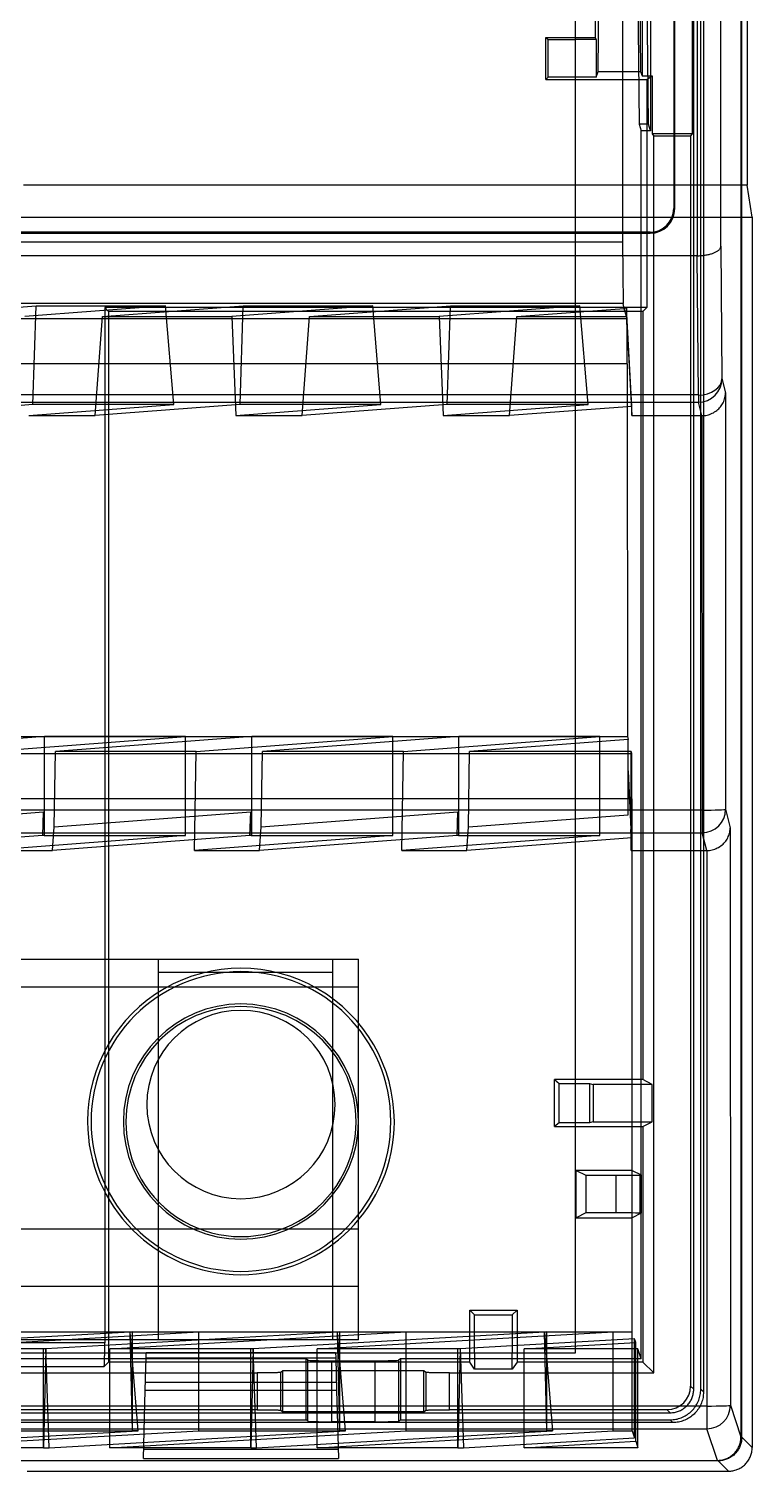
# Model space of a CAD drawing. Header units: millimetres. Extents: x -222.2 to -169.7, y -144 to -51.8.
# Drawn here: x -185.01 to -169.65, y -141.84 to -111.2 of the extents above; entities that cross this region are included whole.
import ezdxf

# ---------------------------------------------------------------- set-up
doc = ezdxf.new("R2010")
doc.units = ezdxf.units.MM
doc.layers.add('MAIN-1', color=7, linetype='Continuous')
doc.layers.add('MAIN-2', color=7, linetype='Continuous')

msp = doc.modelspace()

# ---------------------------------------------------------------- linework, layer by layer
at = {"layer": 'MAIN-1'}
for p, q in [((-169.754, -85.489), (-169.754, -114.516)), ((-169.754, -114.516), (-185.128, -114.516)), ((-169.652, -115.198), (-169.754, -114.516)), ((-186.988, -115.198), (-169.652, -115.198)), ((-169.651, -115.198), (-169.651, -141.336)), ((-169.716, -141.584), (-169.705, -141.564)), ((-169.705, -141.564), (-169.695, -141.543)), ((-169.695, -141.543), (-169.686, -141.522)), ((-169.686, -141.522), (-169.678, -141.5)), ((-169.678, -141.5), (-169.671, -141.478)), ((-169.671, -141.478), (-169.665, -141.456)), ((-169.665, -141.456), (-169.66, -141.433)), ((-169.66, -141.433), (-169.656, -141.41)), ((-169.656, -141.41), (-169.654, -141.387)), ((-169.654, -141.387), (-169.652, -141.363)), ((-169.651, -141.336), (-169.652, -141.336)), ((-169.651, -141.337), (-169.652, -141.337)), ((-169.652, -141.337), (-169.651, -141.337)), ((-169.652, -141.338), (-169.651, -141.338)), ((-169.652, -141.363), (-169.652, -141.338)), ((-169.651, -141.337), (-169.651, -141.336)), ((-169.651, -141.336), (-169.651, -141.336)), ((-169.651, -141.338), (-169.651, -141.337)), ((-169.651, -141.337), (-169.651, -141.337)), ((-169.651, -141.337), (-169.651, -141.337)), ((-169.651, -141.337), (-169.651, -141.337)), ((-169.651, -141.337), (-169.651, -141.337)), ((-169.651, -141.337), (-169.651, -141.337)), ((-169.651, -141.337), (-169.651, -141.337)), ((-169.651, -141.337), (-169.651, -141.337)), ((-169.651, -141.337), (-169.651, -141.337)), ((-169.651, -141.337), (-169.651, -141.337)), ((-169.651, -141.337), (-169.651, -141.337)), ((-169.651, -141.337), (-169.651, -141.337)), ((-169.651, -141.337), (-169.651, -141.337)), ((-169.651, -141.337), (-169.651, -141.337)), ((-169.651, -141.337), (-169.651, -141.337)), ((-169.651, -141.337), (-169.651, -141.337)), ((-169.651, -141.337), (-169.651, -141.337)), ((-169.651, -141.337), (-169.651, -141.337)), ((-169.651, -141.337), (-169.651, -141.337)), ((-169.651, -141.337), (-169.651, -141.337)), ((-169.651, -141.337), (-169.651, -141.337)), ((-169.651, -141.337), (-169.651, -141.337)), ((-169.651, -141.337), (-169.651, -141.337)), ((-169.651, -141.337), (-169.651, -141.337)), ((-169.651, -141.337), (-169.651, -141.337)), ((-169.651, -141.337), (-169.651, -141.337)), ((-169.651, -141.337), (-169.651, -141.337)), ((-169.651, -141.337), (-169.651, -141.337)), ((-169.651, -141.337), (-169.651, -141.337)), ((-169.651, -141.337), (-169.651, -141.337)), ((-169.651, -141.337), (-169.651, -141.337)), ((-169.651, -141.337), (-169.651, -141.337)), ((-169.651, -141.337), (-169.651, -141.337)), ((-169.651, -141.337), (-169.651, -141.337)), ((-169.651, -141.337), (-169.651, -141.337)), ((-169.651, -141.337), (-169.651, -141.337)), ((-169.651, -141.337), (-169.651, -141.337)), ((-169.651, -141.337), (-169.651, -141.337)), ((-169.651, -141.337), (-169.651, -141.337)), ((-169.651, -141.337), (-169.651, -141.337)), ((-169.651, -141.337), (-169.651, -141.337)), ((-169.651, -141.337), (-169.651, -141.337)), ((-169.651, -141.337), (-169.651, -141.337)), ((-169.651, -141.337), (-169.651, -141.337)), ((-169.651, -141.337), (-169.651, -141.337)), ((-169.651, -141.337), (-169.651, -141.337)), ((-169.651, -141.337), (-169.651, -141.337)), ((-169.651, -141.337), (-169.651, -141.337)), ((-169.651, -141.338), (-169.651, -141.338)), ((-169.651, -141.338), (-169.651, -141.338)), ((-169.651, -141.338), (-169.651, -141.338)), ((-169.651, -141.338), (-169.651, -141.338)), ((-169.651, -141.338), (-169.651, -141.338)), ((-169.651, -141.338), (-169.651, -141.338)), ((-169.651, -141.338), (-169.651, -141.338)), ((-169.651, -141.338), (-169.651, -141.338)), ((-169.651, -141.338), (-169.651, -141.338)), ((-169.651, -141.338), (-169.651, -141.338)), ((-169.651, -141.338), (-169.651, -141.338)), ((-169.651, -141.338), (-169.651, -141.338)), ((-169.651, -141.338), (-169.651, -141.338)), ((-169.651, -141.338), (-169.651, -141.338)), ((-169.651, -141.338), (-169.651, -141.338)), ((-169.651, -141.338), (-169.651, -141.338)), ((-169.651, -141.338), (-169.651, -141.338)), ((-169.651, -141.338), (-169.651, -141.338)), ((-169.651, -141.338), (-169.651, -141.338)), ((-169.651, -141.338), (-169.651, -141.338)), ((-169.651, -141.338), (-169.651, -141.338)), ((-169.651, -141.338), (-169.651, -141.338)), ((-169.651, -141.338), (-169.651, -141.338)), ((-169.651, -141.338), (-169.651, -141.338)), ((-169.651, -141.338), (-169.651, -141.338)), ((-169.651, -141.338), (-169.651, -141.338)), ((-169.651, -141.338), (-169.651, -141.338)), ((-169.651, -141.338), (-169.651, -141.338)), ((-185.052, -141.838), (-170.153, -141.838)), ((-170.153, -141.838), (-170.129, -141.838)), ((-170.129, -141.838), (-170.106, -141.836)), ((-170.106, -141.836), (-170.083, -141.834)), ((-170.083, -141.834), (-170.06, -141.83)), ((-170.06, -141.83), (-170.038, -141.825)), ((-170.038, -141.825), (-170.016, -141.819)), ((-170.016, -141.819), (-169.994, -141.813)), ((-169.994, -141.813), (-169.973, -141.805)), ((-169.973, -141.805), (-169.952, -141.796)), ((-169.952, -141.796), (-169.931, -141.787)), ((-169.931, -141.787), (-169.911, -141.776)), ((-169.911, -141.776), (-169.891, -141.764)), ((-169.891, -141.764), (-169.872, -141.752)), ((-169.872, -141.752), (-169.853, -141.739)), ((-169.853, -141.739), (-169.835, -141.725)), ((-169.835, -141.725), (-169.817, -141.71)), ((-169.817, -141.71), (-169.8, -141.694)), ((-169.8, -141.694), (-169.784, -141.677)), ((-169.784, -141.677), (-169.769, -141.66)), ((-169.769, -141.66), (-169.755, -141.642)), ((-169.755, -141.642), (-169.741, -141.623)), ((-169.741, -141.623), (-169.728, -141.604)), ((-169.728, -141.604), (-169.716, -141.584))]:
    msp.add_line(p, q, dxfattribs=at)
at = {"layer": 'MAIN-2'}
for p, q in [((-169.888, -52.551), (-169.888, -141.11)), ((-169.872, -141.118), (-169.872, -52.542)), ((-170.893, -140.097), (-170.893, -53.563)), ((-170.743, -140.097), (-170.743, -53.563)), ((-170.685, -53.505), (-170.685, -140.155)), ((-170.817, -77.644), (-170.817, -116.016)), ((-172.403, -77.932), (-172.403, -115.728)), ((-170.317, -115.814), (-170.317, -77.846)), ((-171.318, -78.644), (-171.318, -115.016)), ((-171.296, -115.016), (-171.296, -78.644)), ((-171.808, -80.356), (-171.808, -113.362)), ((-170.921, -113.424), (-170.921, -80.295)), ((-171.985, -81.525), (-171.985, -112.194)), ((-173.409, -82.295), (-173.409, -111.424)), ((-172.985, -82.342), (-172.985, -111.377)), ((-172.098, -108.224), (-172.054, -113.224)), ((-171.854, -113.224), (-171.898, -108.224)), ((-172.919, -112.104), (-172.889, -108.488)), ((-172.052, -108.487), (-172.021, -112.104)), ((-174.033, -111.377), (-172.985, -111.377)), ((-174.033, -112.271), (-174.033, -111.377)), ((-174.033, -111.377), (-173.985, -111.424)), ((-173.985, -111.424), (-173.409, -111.424)), ((-173.985, -112.224), (-173.985, -111.424)), ((-173.409, -111.424), (-173.409, -112.224)), ((-172.967, -111.424), (-173.409, -111.424)), ((-172.985, -111.377), (-172.967, -111.424)), ((-172.967, -111.424), (-172.967, -112.224)), ((-172.967, -112.224), (-172.919, -112.104)), ((-172.919, -112.104), (-172.021, -112.104)), ((-172.021, -112.104), (-171.985, -112.194)), ((-173.985, -112.224), (-174.033, -112.271)), ((-174.033, -112.271), (-171.889, -112.271)), ((-173.409, -112.224), (-173.985, -112.224)), ((-172.967, -112.224), (-173.409, -112.224)), ((-173.409, -112.224), (-173.409, -133.601)), ((-171.985, -112.194), (-171.774, -112.194)), ((-171.889, -112.271), (-171.774, -112.194)), ((-171.889, -112.271), (-171.889, -117.117)), ((-171.774, -112.194), (-171.774, -113.424)), ((-172.054, -113.224), (-172.008, -113.362)), ((-171.854, -113.224), (-172.054, -113.224)), ((-171.808, -113.362), (-172.008, -113.362)), ((-172.008, -135.545), (-172.008, -113.362)), ((-171.808, -113.362), (-171.854, -113.224)), ((-171.774, -113.424), (-171.739, -113.473)), ((-170.921, -113.424), (-171.774, -113.424)), ((-171.737, -139.752), (-171.737, -113.473)), ((-170.958, -113.473), (-171.737, -113.473)), ((-170.958, -113.473), (-170.921, -113.424)), ((-170.958, -113.473), (-170.958, -140.032)), ((-171.296, -115.016), (-171.318, -115.016)), ((-171.818, -115.516), (-220.002, -115.516)), ((-171.818, -115.516), (-171.818, -115.538)), ((-220.002, -115.538), (-171.818, -115.538)), ((-172.403, -115.728), (-219.416, -115.728)), ((-172.403, -115.728), (-172.392, -117.032)), ((-170.319, -115.833), (-170.317, -115.823)), ((-170.317, -115.814), (-170.293, -118.628)), ((-170.317, -115.823), (-170.317, -115.814)), ((-170.817, -116.016), (-221.001, -116.016)), ((-170.793, -118.975), (-170.818, -116.016)), ((-170.817, -116.016), (-170.796, -116.016)), ((-170.796, -116.016), (-170.774, -116.015)), ((-170.774, -116.015), (-170.752, -116.014)), ((-170.752, -116.014), (-170.731, -116.012)), ((-170.731, -116.012), (-170.709, -116.011)), ((-170.709, -116.011), (-170.688, -116.008)), ((-170.688, -116.008), (-170.667, -116.006)), ((-170.667, -116.006), (-170.646, -116.003)), ((-170.646, -116.003), (-170.626, -116)), ((-170.626, -116), (-170.606, -115.996)), ((-170.606, -115.996), (-170.587, -115.992)), ((-170.587, -115.992), (-170.567, -115.988)), ((-170.567, -115.988), (-170.549, -115.983)), ((-170.549, -115.983), (-170.531, -115.978)), ((-170.531, -115.978), (-170.513, -115.973)), ((-170.513, -115.973), (-170.496, -115.968)), ((-170.496, -115.968), (-170.479, -115.962)), ((-170.479, -115.962), (-170.464, -115.956)), ((-170.464, -115.956), (-170.448, -115.949)), ((-170.448, -115.949), (-170.434, -115.942)), ((-170.434, -115.942), (-170.42, -115.935)), ((-170.42, -115.935), (-170.407, -115.928)), ((-170.407, -115.928), (-170.394, -115.92)), ((-170.394, -115.92), (-170.383, -115.912)), ((-170.383, -115.912), (-170.372, -115.904)), ((-170.372, -115.904), (-170.362, -115.896)), ((-170.362, -115.896), (-170.353, -115.888)), ((-170.353, -115.888), (-170.345, -115.879)), ((-170.345, -115.879), (-170.338, -115.87)), ((-170.338, -115.87), (-170.332, -115.861)), ((-170.332, -115.861), (-170.326, -115.852)), ((-170.326, -115.852), (-170.322, -115.842)), ((-170.322, -115.842), (-170.319, -115.833)), ((-172.392, -117.032), (-219.427, -117.032)), ((-172.366, -117.136), (-172.392, -117.032)), ((-219.506, -117.351), (-172.313, -117.351)), ((-187.851, -117.31), (-184.859, -117.082)), ((-182.109, -117.082), (-185.101, -117.31)), ((-184.929, -119.18), (-184.859, -117.082)), ((-184.859, -117.082), (-182.109, -117.082)), ((-183.606, -119.414), (-183.451, -117.31)), ((-183.451, -117.31), (-180.459, -117.082)), ((-183.451, -117.31), (-180.701, -117.31)), ((-171.889, -117.117), (-183.401, -117.117)), ((-183.401, -117.117), (-183.401, -139.113)), ((-183.32, -117.198), (-183.401, -117.117)), ((-183.32, -117.198), (-183.32, -139.519)), ((-171.97, -117.198), (-183.32, -117.198)), ((-181.937, -119.18), (-182.109, -117.082)), ((-177.709, -117.082), (-180.701, -117.31)), ((-180.701, -117.31), (-180.614, -119.414)), ((-180.529, -119.18), (-180.459, -117.082)), ((-180.459, -117.082), (-177.709, -117.082)), ((-179.206, -119.414), (-179.051, -117.31)), ((-179.051, -117.31), (-176.059, -117.082)), ((-179.051, -117.31), (-176.301, -117.31)), ((-177.537, -119.18), (-177.709, -117.082)), ((-173.309, -117.082), (-176.301, -117.31)), ((-176.301, -117.31), (-176.214, -119.414)), ((-176.129, -119.18), (-176.059, -117.082)), ((-176.059, -117.082), (-173.309, -117.082)), ((-174.806, -119.414), (-174.651, -117.31)), ((-174.652, -117.31), (-172.323, -117.31)), ((-174.651, -117.31), (-172.366, -117.136)), ((-173.137, -119.18), (-173.309, -117.082)), ((-172.32, -117.132), (-172.366, -117.136)), ((-172.323, -117.31), (-172.366, -117.136)), ((-172.313, -117.351), (-172.323, -117.31)), ((-172.32, -117.132), (-172.32, -117.31)), ((-172.21, -119.216), (-172.32, -117.132)), ((-172.32, -117.31), (-172.21, -119.414)), ((-171.889, -117.117), (-171.97, -117.198)), ((-171.97, -117.198), (-171.97, -133.52)), ((-172.304, -118.316), (-219.515, -118.316)), ((-172.304, -118.316), (-172.302, -126.229)), ((-170.293, -118.628), (-170.217, -118.931)), ((-170.793, -118.975), (-221.026, -118.975)), ((-221.026, -119.128), (-170.793, -119.128)), ((-184.929, -119.18), (-188.006, -119.414)), ((-185.014, -119.414), (-181.937, -119.18)), ((-181.937, -119.18), (-184.929, -119.18)), ((-180.529, -119.18), (-183.606, -119.414)), ((-180.614, -119.414), (-177.537, -119.18)), ((-177.537, -119.18), (-180.529, -119.18)), ((-176.129, -119.18), (-179.206, -119.414)), ((-176.214, -119.414), (-173.137, -119.18)), ((-173.137, -119.18), (-176.129, -119.18)), ((-170.793, -118.975), (-170.793, -119.128)), ((-170.718, -119.414), (-170.793, -119.128)), ((-170.308, -119.206), (-170.294, -119.184)), ((-170.294, -119.184), (-170.28, -119.162)), ((-170.28, -119.162), (-170.267, -119.138)), ((-170.267, -119.138), (-170.256, -119.113)), ((-170.256, -119.113), (-170.246, -119.087)), ((-170.246, -119.087), (-170.236, -119.058)), ((-170.236, -119.058), (-170.229, -119.028)), ((-170.229, -119.028), (-170.223, -118.997)), ((-170.223, -118.997), (-170.219, -118.964)), ((-170.219, -118.964), (-170.217, -118.931)), ((-170.217, -118.931), (-170.215, -127.776)), ((-185.014, -119.414), (-183.606, -119.414)), ((-180.614, -119.414), (-179.206, -119.414)), ((-176.214, -119.414), (-174.806, -119.414)), ((-172.21, -119.216), (-174.806, -119.414)), ((-172.21, -119.414), (-172.21, -119.216)), ((-172.21, -119.414), (-170.717, -119.414)), ((-170.718, -119.414), (-170.715, -127.793)), ((-170.717, -119.414), (-170.69, -119.413)), ((-170.69, -119.413), (-170.663, -119.411)), ((-170.663, -119.411), (-170.636, -119.407)), ((-170.636, -119.407), (-170.608, -119.402)), ((-170.608, -119.402), (-170.581, -119.395)), ((-170.581, -119.395), (-170.554, -119.386)), ((-170.554, -119.386), (-170.527, -119.376)), ((-170.527, -119.376), (-170.5, -119.364)), ((-170.5, -119.364), (-170.474, -119.351)), ((-170.474, -119.351), (-170.449, -119.336)), ((-170.449, -119.336), (-170.425, -119.32)), ((-170.425, -119.32), (-170.402, -119.303)), ((-170.402, -119.303), (-170.381, -119.285)), ((-170.381, -119.285), (-170.361, -119.266)), ((-170.361, -119.266), (-170.342, -119.247)), ((-170.342, -119.247), (-170.325, -119.227)), ((-170.325, -119.227), (-170.308, -119.206)), ((-219.517, -126.229), (-172.302, -126.229)), ((-184.678, -126.231), (-188.851, -126.549)), ((-185.859, -126.549), (-181.686, -126.231)), ((-184.678, -128.333), (-184.678, -126.231)), ((-181.686, -126.231), (-184.678, -126.231)), ((-180.278, -126.231), (-184.451, -126.549)), ((-181.686, -128.333), (-181.686, -126.231)), ((-181.459, -126.549), (-177.286, -126.231)), ((-180.278, -128.333), (-180.278, -126.231)), ((-177.286, -126.231), (-180.278, -126.231)), ((-175.878, -126.231), (-180.051, -126.549)), ((-177.286, -128.333), (-177.286, -126.231)), ((-177.059, -126.549), (-172.886, -126.231)), ((-175.878, -128.333), (-175.878, -126.231)), ((-172.886, -126.231), (-175.878, -126.231)), ((-172.886, -128.333), (-172.886, -126.231)), ((-172.302, -126.229), (-172.286, -126.293)), ((-184.477, -128.151), (-184.451, -126.549)), ((-181.459, -126.549), (-184.451, -126.549)), ((-181.493, -128.653), (-181.459, -126.549)), ((-180.077, -128.151), (-180.051, -126.549)), ((-177.059, -126.549), (-180.051, -126.549)), ((-177.093, -128.653), (-177.059, -126.549)), ((-175.677, -128.151), (-175.651, -126.549)), ((-172.286, -126.293), (-175.651, -126.549)), ((-172.222, -126.549), (-175.651, -126.549)), ((-172.286, -127.893), (-172.286, -126.293)), ((-172.221, -128.653), (-172.222, -126.549)), ((-172.222, -126.549), (-172.212, -126.59)), ((-219.607, -126.59), (-172.212, -126.59)), ((-172.286, -127.893), (-172.285, -126.962)), ((-172.285, -126.962), (-172.231, -128.206)), ((-172.21, -128.386), (-172.285, -126.962)), ((-172.203, -127.555), (-219.616, -127.555)), ((-172.2, -138.877), (-172.203, -127.555)), ((-170.215, -127.776), (-170.116, -128.17)), ((-170.716, -127.793), (-221.104, -127.793)), ((-188.877, -128.151), (-184.702, -127.833)), ((-184.719, -128.333), (-184.702, -127.833)), ((-184.702, -127.833), (-184.69, -128.333)), ((-184.477, -128.151), (-180.302, -127.833)), ((-180.319, -128.333), (-180.302, -127.833)), ((-180.302, -127.833), (-180.29, -128.333)), ((-180.077, -128.151), (-175.902, -127.833)), ((-175.919, -128.333), (-175.902, -127.833)), ((-175.902, -127.833), (-175.89, -128.333)), ((-175.677, -128.151), (-172.286, -127.893)), ((-221.104, -128.276), (-170.715, -128.276)), ((-184.719, -128.333), (-188.914, -128.653)), ((-181.686, -128.333), (-185.893, -128.653)), ((-184.69, -128.333), (-184.719, -128.333)), ((-184.69, -128.333), (-184.678, -128.333)), ((-184.678, -128.333), (-181.686, -128.333)), ((-184.514, -128.653), (-184.477, -128.151)), ((-180.319, -128.333), (-184.514, -128.653)), ((-177.286, -128.333), (-181.493, -128.653)), ((-180.29, -128.333), (-180.319, -128.333)), ((-180.29, -128.333), (-180.278, -128.333)), ((-180.278, -128.333), (-177.286, -128.333)), ((-180.114, -128.653), (-180.077, -128.151)), ((-175.919, -128.333), (-180.114, -128.653)), ((-172.886, -128.333), (-177.093, -128.653)), ((-175.89, -128.333), (-175.919, -128.333)), ((-175.89, -128.333), (-175.878, -128.333)), ((-175.878, -128.333), (-172.886, -128.333)), ((-175.714, -128.653), (-175.677, -128.151)), ((-172.21, -128.386), (-175.714, -128.653)), ((-172.231, -128.206), (-172.23, -128.616)), ((-172.21, -128.614), (-172.231, -128.206)), ((-172.21, -128.614), (-172.21, -128.386)), ((-170.714, -128.277), (-170.715, -128.276)), ((-170.617, -128.653), (-170.714, -128.277)), ((-170.183, -128.408), (-170.169, -128.384)), ((-170.169, -128.384), (-170.157, -128.358)), ((-170.157, -128.358), (-170.146, -128.331)), ((-170.146, -128.331), (-170.137, -128.302)), ((-170.137, -128.302), (-170.128, -128.271)), ((-170.128, -128.271), (-170.122, -128.239)), ((-170.122, -128.239), (-170.118, -128.205)), ((-170.118, -128.205), (-170.116, -128.17)), ((-170.116, -128.17), (-170.113, -140.437)), ((-185.893, -128.653), (-184.514, -128.653)), ((-181.493, -128.653), (-180.114, -128.653)), ((-177.093, -128.653), (-175.714, -128.653)), ((-172.23, -128.616), (-172.21, -128.614)), ((-172.23, -128.616), (-172.221, -128.653)), ((-172.221, -128.653), (-170.617, -128.653)), ((-170.617, -128.653), (-170.616, -128.653)), ((-170.617, -128.653), (-170.613, -140.454)), ((-170.616, -128.653), (-170.588, -128.652)), ((-170.616, -128.653), (-170.616, -128.653)), ((-170.616, -128.653), (-170.616, -128.653)), ((-170.616, -128.653), (-170.616, -128.653)), ((-170.616, -128.653), (-170.616, -128.653)), ((-170.616, -128.653), (-170.616, -128.653)), ((-170.588, -128.652), (-170.56, -128.65)), ((-170.56, -128.65), (-170.531, -128.645)), ((-170.531, -128.645), (-170.503, -128.64)), ((-170.503, -128.64), (-170.475, -128.632)), ((-170.475, -128.632), (-170.446, -128.623)), ((-170.446, -128.623), (-170.418, -128.612)), ((-170.418, -128.612), (-170.391, -128.599)), ((-170.391, -128.599), (-170.364, -128.585)), ((-170.364, -128.585), (-170.338, -128.569)), ((-170.338, -128.569), (-170.314, -128.552)), ((-170.314, -128.552), (-170.291, -128.534)), ((-170.291, -128.534), (-170.269, -128.515)), ((-170.269, -128.515), (-170.249, -128.495)), ((-170.249, -128.495), (-170.231, -128.474)), ((-170.231, -128.474), (-170.213, -128.453)), ((-170.213, -128.453), (-170.197, -128.431)), ((-170.197, -128.431), (-170.183, -128.408)), ((-193.009, -130.959), (-178.009, -130.959)), ((-182.26, -130.959), (-182.26, -130.959)), ((-182.26, -139.049), (-182.26, -130.959)), ((-178.559, -130.959), (-178.559, -130.959)), ((-178.559, -139.049), (-178.559, -130.959)), ((-178.009, -139.049), (-178.009, -130.959)), ((-178.009, -130.959), (-178.009, -130.959)), ((-178.559, -131.243), (-182.26, -131.243)), ((-193.009, -131.549), (-178.009, -131.549)), ((-178.009, -131.549), (-178.009, -131.549)), ((-171.97, -133.52), (-173.85, -133.52)), ((-173.85, -134.518), (-173.85, -133.52)), ((-173.85, -133.52), (-173.748, -133.601)), ((-171.777, -133.623), (-171.97, -133.52)), ((-173.748, -133.601), (-173.409, -133.601)), ((-173.748, -134.437), (-173.748, -133.601)), ((-173.409, -133.601), (-173.409, -134.437)), ((-173.409, -133.601), (-173.109, -133.601)), ((-173.109, -133.601), (-173.109, -134.437)), ((-173.109, -133.601), (-173.026, -133.623)), ((-173.026, -133.623), (-173.026, -134.415)), ((-171.777, -133.623), (-173.026, -133.623)), ((-171.777, -134.415), (-171.777, -133.623)), ((-173.748, -134.437), (-173.85, -134.518)), ((-173.409, -134.437), (-173.748, -134.437)), ((-173.109, -134.437), (-173.409, -134.437)), ((-173.409, -134.437), (-173.409, -139.33)), ((-173.026, -134.415), (-173.109, -134.437)), ((-173.026, -134.415), (-171.777, -134.415)), ((-171.97, -134.518), (-171.777, -134.415)), ((-173.85, -134.518), (-171.97, -134.518)), ((-171.97, -134.518), (-171.97, -139.519)), ((-172.2, -135.449), (-173.386, -135.449)), ((-173.386, -136.455), (-173.386, -135.449)), ((-173.386, -135.449), (-173.182, -135.551)), ((-173.182, -135.551), (-172.54, -135.551)), ((-173.182, -135.551), (-173.182, -136.353)), ((-172.54, -136.353), (-172.54, -135.551)), ((-172.2, -136.455), (-172.2, -135.449)), ((-172.2, -135.449), (-172.008, -135.545)), ((-172.04, -135.549), (-172.008, -135.545)), ((-172.04, -135.549), (-172.04, -136.355)), ((-172.008, -135.545), (-172.008, -136.359)), ((-173.182, -136.353), (-173.386, -136.455)), ((-172.54, -136.353), (-173.182, -136.353)), ((-172.008, -136.359), (-172.04, -136.355)), ((-173.386, -136.455), (-172.2, -136.455)), ((-172.008, -136.359), (-172.2, -136.455)), ((-172.008, -139.452), (-172.008, -136.359)), ((-178.009, -136.699), (-193.009, -136.699)), ((-178.009, -137.915), (-193.009, -137.915)), ((-175.647, -138.418), (-174.644, -138.418)), ((-175.647, -139.519), (-175.647, -138.418)), ((-175.545, -138.519), (-175.647, -138.418)), ((-174.644, -138.418), (-174.745, -138.519)), ((-174.644, -138.418), (-174.644, -139.519)), ((-175.545, -139.33), (-175.545, -138.519)), ((-175.545, -138.519), (-174.745, -138.519)), ((-174.745, -138.519), (-174.745, -139.33)), ((-216.116, -138.877), (-172.2, -138.877)), ((-183.401, -139.113), (-208.418, -139.113)), ((-178.009, -139.049), (-193.009, -139.049)), ((-182.861, -138.882), (-189.05, -139.236)), ((-187.693, -139.239), (-181.403, -138.879)), ((-185.803, -138.879), (-182.811, -138.879)), ((-178.461, -138.882), (-184.65, -139.236)), ((-183.401, -139.139), (-183.401, -139.113)), ((-183.293, -139.239), (-177.003, -138.879)), ((-182.811, -138.879), (-182.861, -138.882)), ((-182.689, -140.98), (-182.861, -138.882)), ((-182.811, -140.98), (-182.861, -138.882)), ((-182.811, -140.98), (-182.811, -138.879)), ((-182.26, -139.049), (-182.26, -139.049)), ((-181.403, -138.879), (-178.411, -138.879)), ((-181.403, -140.98), (-181.403, -138.879)), ((-174.061, -138.882), (-180.25, -139.236)), ((-178.893, -139.239), (-172.603, -138.879)), ((-178.559, -139.049), (-178.559, -139.049)), ((-178.411, -138.879), (-178.461, -138.882)), ((-178.411, -140.98), (-178.461, -138.882)), ((-178.289, -140.98), (-178.461, -138.882)), ((-178.411, -140.98), (-178.411, -138.879)), ((-178.009, -139.049), (-178.009, -139.049)), ((-177.003, -138.879), (-174.011, -138.879)), ((-177.003, -140.98), (-177.003, -138.879)), ((-172.151, -139.024), (-175.85, -139.236)), ((-174.493, -139.239), (-172.124, -139.103)), ((-174.011, -138.879), (-174.061, -138.882)), ((-174.011, -140.98), (-174.061, -138.882)), ((-174.061, -138.882), (-173.889, -140.98)), ((-174.011, -140.98), (-174.011, -138.879)), ((-172.603, -140.98), (-172.603, -138.879)), ((-172.603, -138.879), (-172.199, -138.879)), ((-172.199, -138.879), (-172.2, -138.877)), ((-172.199, -140.98), (-172.199, -138.879)), ((-172.148, -141.132), (-172.151, -139.024)), ((-172.124, -139.103), (-172.151, -139.024)), ((-172.124, -141.204), (-172.124, -139.103)), ((-175.545, -139.33), (-216.274, -139.33)), ((-184.701, -139.239), (-187.693, -139.239)), ((-184.65, -139.236), (-184.701, -139.239)), ((-184.65, -139.236), (-184.701, -141.339)), ((-184.701, -141.339), (-184.701, -139.239)), ((-184.58, -141.339), (-184.65, -139.236)), ((-183.404, -139.394), (-183.403, -139.373)), ((-183.404, -139.415), (-183.404, -139.394)), ((-183.404, -139.434), (-183.404, -139.415)), ((-183.403, -139.33), (-183.402, -139.307)), ((-183.403, -139.352), (-183.403, -139.33)), ((-183.403, -139.373), (-183.403, -139.352)), ((-183.402, -139.189), (-183.401, -139.164)), ((-183.402, -139.214), (-183.402, -139.189)), ((-183.402, -139.238), (-183.402, -139.214)), ((-183.402, -139.261), (-183.402, -139.238)), ((-183.402, -139.284), (-183.402, -139.261)), ((-183.402, -139.307), (-183.402, -139.284)), ((-183.401, -139.164), (-183.401, -139.139)), ((-180.301, -139.239), (-183.293, -139.239)), ((-183.293, -141.339), (-183.293, -139.239)), ((-182.523, -139.428), (-182.52, -139.314)), ((-182.52, -139.314), (-178.499, -139.314)), ((-180.25, -139.236), (-180.301, -139.239)), ((-180.25, -139.236), (-180.301, -141.339)), ((-180.301, -141.339), (-180.301, -139.239)), ((-180.18, -141.339), (-180.25, -139.236)), ((-178.893, -141.339), (-178.893, -139.239)), ((-175.901, -139.239), (-178.893, -139.239)), ((-178.499, -139.314), (-178.496, -139.428)), ((-175.85, -139.236), (-175.901, -139.239)), ((-175.85, -139.236), (-175.901, -141.339)), ((-175.901, -141.339), (-175.901, -139.239)), ((-175.85, -139.236), (-175.78, -141.339)), ((-175.545, -139.33), (-175.545, -139.671)), ((-174.745, -139.33), (-175.545, -139.33)), ((-174.745, -139.671), (-174.745, -139.33)), ((-173.409, -139.33), (-174.745, -139.33)), ((-174.493, -141.339), (-174.493, -139.239)), ((-172.079, -139.239), (-174.493, -139.239)), ((-173.409, -139.33), (-173.409, -139.33)), ((-172.079, -141.339), (-172.079, -139.239)), ((-172.008, -139.452), (-172.079, -139.239)), ((-179.122, -139.452), (-216.212, -139.452)), ((-208.405, -139.613), (-183.414, -139.613)), ((-183.32, -139.519), (-183.414, -139.613)), ((-183.414, -139.613), (-183.413, -139.612)), ((-183.413, -139.609), (-183.412, -139.605)), ((-183.413, -139.612), (-183.413, -139.609)), ((-183.412, -139.6), (-183.411, -139.594)), ((-183.412, -139.605), (-183.412, -139.6)), ((-183.411, -139.594), (-183.41, -139.587)), ((-183.41, -139.578), (-183.409, -139.569)), ((-183.41, -139.587), (-183.41, -139.578)), ((-183.409, -139.558), (-183.408, -139.546)), ((-183.409, -139.569), (-183.409, -139.558)), ((-183.408, -139.546), (-183.407, -139.533)), ((-183.407, -139.519), (-183.406, -139.504)), ((-183.407, -139.533), (-183.407, -139.519)), ((-183.406, -139.488), (-183.405, -139.471)), ((-183.406, -139.504), (-183.406, -139.488)), ((-183.405, -139.453), (-183.404, -139.434)), ((-183.405, -139.471), (-183.405, -139.453)), ((-175.647, -139.519), (-183.32, -139.519)), ((-182.54, -140.114), (-182.522, -139.428)), ((-182.523, -139.428), (-178.496, -139.428)), ((-179.622, -139.708), (-179.664, -139.739)), ((-176.622, -139.708), (-179.622, -139.708)), ((-179.622, -140.576), (-179.622, -139.708)), ((-179.122, -140.747), (-179.122, -139.452)), ((-179.085, -139.48), (-179.122, -139.452)), ((-179.085, -140.775), (-179.085, -139.48)), ((-178.585, -139.492), (-177.659, -139.492)), ((-178.585, -139.492), (-178.585, -140.788)), ((-178.497, -139.428), (-178.479, -140.114)), ((-177.659, -140.788), (-177.659, -139.492)), ((-177.122, -139.452), (-177.159, -139.48)), ((-177.159, -139.48), (-177.159, -140.775)), ((-172.008, -139.452), (-177.122, -139.452)), ((-177.122, -139.452), (-177.122, -140.747)), ((-176.579, -139.739), (-176.622, -139.708)), ((-176.622, -140.576), (-176.622, -139.708)), ((-175.545, -139.671), (-175.647, -139.519)), ((-174.745, -139.671), (-175.545, -139.671)), ((-174.644, -139.519), (-174.745, -139.671)), ((-171.97, -139.519), (-174.644, -139.519)), ((-171.97, -139.519), (-171.737, -139.752)), ((-220.082, -139.752), (-180.164, -139.752)), ((-182.536, -139.947), (-178.483, -139.947)), ((-180.129, -139.752), (-180.164, -139.752)), ((-180.164, -139.752), (-180.164, -140.532)), ((-180.096, -139.752), (-180.129, -139.752)), ((-180.063, -139.752), (-180.096, -139.752)), ((-180.031, -139.752), (-180.063, -139.752)), ((-180, -139.751), (-180.031, -139.752)), ((-179.969, -139.751), (-180, -139.751)), ((-179.939, -139.751), (-179.969, -139.751)), ((-179.91, -139.75), (-179.939, -139.751)), ((-179.881, -139.75), (-179.91, -139.75)), ((-179.854, -139.749), (-179.881, -139.75)), ((-179.828, -139.749), (-179.854, -139.749)), ((-179.804, -139.748), (-179.828, -139.749)), ((-179.782, -139.747), (-179.804, -139.748)), ((-179.761, -139.747), (-179.782, -139.747)), ((-179.742, -139.746), (-179.761, -139.747)), ((-179.725, -139.745), (-179.742, -139.746)), ((-179.71, -139.745), (-179.725, -139.745)), ((-179.697, -139.744), (-179.71, -139.745)), ((-179.686, -139.743), (-179.697, -139.744)), ((-179.678, -139.742), (-179.686, -139.743)), ((-179.671, -139.741), (-179.678, -139.742)), ((-179.667, -139.74), (-179.671, -139.741)), ((-179.664, -139.739), (-179.667, -139.74)), ((-179.664, -140.544), (-179.664, -139.739)), ((-176.577, -139.74), (-176.579, -139.739)), ((-176.579, -139.739), (-176.579, -140.544)), ((-176.572, -139.741), (-176.577, -139.74)), ((-176.566, -139.742), (-176.572, -139.741)), ((-176.557, -139.743), (-176.566, -139.742)), ((-176.546, -139.744), (-176.557, -139.743)), ((-176.533, -139.745), (-176.546, -139.744)), ((-176.518, -139.745), (-176.533, -139.745)), ((-176.501, -139.746), (-176.518, -139.745)), ((-176.482, -139.747), (-176.501, -139.746)), ((-176.461, -139.747), (-176.482, -139.747)), ((-176.439, -139.748), (-176.461, -139.747)), ((-176.415, -139.749), (-176.439, -139.748)), ((-176.389, -139.749), (-176.415, -139.749)), ((-176.362, -139.75), (-176.389, -139.749)), ((-176.334, -139.75), (-176.362, -139.75)), ((-176.305, -139.751), (-176.334, -139.75)), ((-176.275, -139.751), (-176.305, -139.751)), ((-176.244, -139.751), (-176.275, -139.751)), ((-176.213, -139.752), (-176.244, -139.751)), ((-176.181, -139.752), (-176.213, -139.752)), ((-176.148, -139.752), (-176.181, -139.752)), ((-176.114, -139.752), (-176.148, -139.752)), ((-176.08, -139.752), (-176.114, -139.752)), ((-176.08, -139.752), (-171.737, -139.752)), ((-176.08, -140.532), (-176.08, -139.752)), ((-170.958, -140.032), (-170.893, -140.097)), ((-182.579, -141.567), (-182.541, -140.114)), ((-182.541, -140.114), (-178.478, -140.114)), ((-178.478, -140.114), (-178.44, -141.567)), ((-170.963, -140.353), (-170.952, -140.334)), ((-170.952, -140.334), (-170.942, -140.314)), ((-170.942, -140.314), (-170.933, -140.294)), ((-170.933, -140.294), (-170.925, -140.274)), ((-170.925, -140.274), (-170.917, -140.253)), ((-170.917, -140.253), (-170.911, -140.232)), ((-170.911, -140.232), (-170.905, -140.21)), ((-170.905, -140.21), (-170.901, -140.188)), ((-170.901, -140.188), (-170.897, -140.166)), ((-170.897, -140.166), (-170.895, -140.144)), ((-170.895, -140.144), (-170.893, -140.121)), ((-170.893, -140.121), (-170.893, -140.097)), ((-170.798, -140.359), (-170.786, -140.332)), ((-170.786, -140.332), (-170.776, -140.304)), ((-170.776, -140.304), (-170.767, -140.275)), ((-170.767, -140.275), (-170.76, -140.247)), ((-170.76, -140.247), (-170.754, -140.218)), ((-170.754, -140.218), (-170.749, -140.188)), ((-170.749, -140.188), (-170.745, -140.158)), ((-170.745, -140.158), (-170.743, -140.128)), ((-170.685, -140.155), (-170.743, -140.097)), ((-170.743, -140.128), (-170.743, -140.097)), ((-170.708, -140.328), (-170.717, -140.356)), ((-170.701, -140.3), (-170.708, -140.328)), ((-170.695, -140.272), (-170.701, -140.3)), ((-170.691, -140.243), (-170.695, -140.272)), ((-170.688, -140.214), (-170.691, -140.243)), ((-170.686, -140.185), (-170.688, -140.214)), ((-170.685, -140.155), (-170.686, -140.185)), ((-170.612, -140.454), (-221.205, -140.454)), ((-220.427, -140.597), (-171.392, -140.597)), ((-180.164, -140.532), (-220.361, -140.532)), ((-180.164, -140.532), (-180.134, -140.532)), ((-180.134, -140.532), (-180.106, -140.532)), ((-180.106, -140.532), (-180.077, -140.532)), ((-180.077, -140.532), (-180.05, -140.532)), ((-180.05, -140.532), (-180.022, -140.532)), ((-180.022, -140.532), (-179.996, -140.532)), ((-179.996, -140.532), (-179.97, -140.533)), ((-179.97, -140.533), (-179.944, -140.533)), ((-179.944, -140.533), (-179.919, -140.533)), ((-179.919, -140.533), (-179.895, -140.534)), ((-179.895, -140.534), (-179.871, -140.534)), ((-179.871, -140.534), (-179.849, -140.534)), ((-179.849, -140.534), (-179.827, -140.535)), ((-179.827, -140.535), (-179.807, -140.535)), ((-179.807, -140.535), (-179.787, -140.536)), ((-179.787, -140.536), (-179.769, -140.537)), ((-179.769, -140.537), (-179.753, -140.537)), ((-179.753, -140.537), (-179.737, -140.538)), ((-179.737, -140.538), (-179.723, -140.538)), ((-179.723, -140.538), (-179.71, -140.539)), ((-179.71, -140.539), (-179.699, -140.54)), ((-179.699, -140.54), (-179.69, -140.54)), ((-179.69, -140.54), (-179.681, -140.541)), ((-179.681, -140.541), (-179.675, -140.542)), ((-179.675, -140.542), (-179.67, -140.543)), ((-179.67, -140.543), (-179.666, -140.543)), ((-179.666, -140.543), (-179.664, -140.544)), ((-179.664, -140.544), (-179.622, -140.576)), ((-176.622, -140.576), (-179.622, -140.576)), ((-176.622, -140.576), (-176.579, -140.544)), ((-176.579, -140.544), (-176.577, -140.543)), ((-176.577, -140.543), (-176.572, -140.542)), ((-176.572, -140.542), (-176.566, -140.542)), ((-176.566, -140.542), (-176.557, -140.541)), ((-176.557, -140.541), (-176.546, -140.54)), ((-176.546, -140.54), (-176.533, -140.539)), ((-176.533, -140.539), (-176.518, -140.538)), ((-176.518, -140.538), (-176.501, -140.538)), ((-176.501, -140.538), (-176.482, -140.537)), ((-176.482, -140.537), (-176.461, -140.536)), ((-176.461, -140.536), (-176.439, -140.536)), ((-176.439, -140.536), (-176.415, -140.535)), ((-176.415, -140.535), (-176.389, -140.534)), ((-176.389, -140.534), (-176.362, -140.534)), ((-176.362, -140.534), (-176.334, -140.533)), ((-176.334, -140.533), (-176.305, -140.533)), ((-176.305, -140.533), (-176.275, -140.533)), ((-176.275, -140.533), (-176.244, -140.532)), ((-176.244, -140.532), (-176.213, -140.532)), ((-176.213, -140.532), (-176.181, -140.532)), ((-176.181, -140.532), (-176.148, -140.532)), ((-176.148, -140.532), (-176.114, -140.532)), ((-176.114, -140.532), (-176.08, -140.532)), ((-171.458, -140.532), (-176.08, -140.532)), ((-171.392, -140.597), (-171.458, -140.532)), ((-171.392, -140.597), (-171.369, -140.596)), ((-171.369, -140.596), (-171.346, -140.595)), ((-171.346, -140.595), (-171.323, -140.592)), ((-171.323, -140.592), (-171.301, -140.589)), ((-171.301, -140.589), (-171.279, -140.584)), ((-171.279, -140.584), (-171.258, -140.579)), ((-171.258, -140.579), (-171.237, -140.572)), ((-171.237, -140.572), (-171.216, -140.565)), ((-171.216, -140.565), (-171.195, -140.557)), ((-171.195, -140.557), (-171.175, -140.547)), ((-171.175, -140.547), (-171.155, -140.537)), ((-171.155, -140.537), (-171.136, -140.526)), ((-171.136, -140.526), (-171.117, -140.514)), ((-171.117, -140.514), (-171.099, -140.501)), ((-171.099, -140.501), (-171.081, -140.488)), ((-171.081, -140.488), (-171.064, -140.474)), ((-171.064, -140.474), (-171.047, -140.458)), ((-171.05, -140.65), (-171.025, -140.633)), ((-171.047, -140.458), (-171.031, -140.443)), ((-171.031, -140.443), (-171.016, -140.426)), ((-171.025, -140.633), (-171.001, -140.616)), ((-171.016, -140.426), (-171.002, -140.409)), ((-171.002, -140.409), (-170.988, -140.391)), ((-171.001, -140.616), (-170.977, -140.597)), ((-170.988, -140.391), (-170.975, -140.372)), ((-170.977, -140.597), (-170.954, -140.578)), ((-170.975, -140.372), (-170.963, -140.353)), ((-170.954, -140.578), (-170.933, -140.557)), ((-170.933, -140.557), (-170.912, -140.535)), ((-170.907, -140.644), (-170.93, -140.663)), ((-170.912, -140.535), (-170.892, -140.512)), ((-170.886, -140.625), (-170.907, -140.644)), ((-170.892, -140.512), (-170.874, -140.489)), ((-170.865, -140.604), (-170.886, -140.625)), ((-170.874, -140.489), (-170.856, -140.464)), ((-170.845, -140.582), (-170.865, -140.604)), ((-170.856, -140.464), (-170.84, -140.439)), ((-170.827, -140.56), (-170.845, -140.582)), ((-170.84, -140.439), (-170.825, -140.413)), ((-170.809, -140.537), (-170.827, -140.56)), ((-170.825, -140.413), (-170.811, -140.387)), ((-170.811, -140.387), (-170.798, -140.359)), ((-170.792, -140.513), (-170.809, -140.537)), ((-170.777, -140.488), (-170.792, -140.513)), ((-170.763, -140.463), (-170.777, -140.488)), ((-170.749, -140.437), (-170.763, -140.463)), ((-170.737, -140.41), (-170.749, -140.437)), ((-170.726, -140.383), (-170.737, -140.41)), ((-170.717, -140.356), (-170.726, -140.383)), ((-170.612, -140.454), (-170.612, -140.937)), ((-170.113, -140.437), (-169.888, -141.11)), ((-221.206, -140.937), (-170.612, -140.937)), ((-171.335, -140.805), (-220.484, -140.805)), ((-220.427, -140.747), (-179.122, -140.747)), ((-179.085, -140.775), (-179.122, -140.747)), ((-177.659, -140.788), (-178.585, -140.788)), ((-177.159, -140.775), (-177.122, -140.747)), ((-177.122, -140.747), (-171.392, -140.747)), ((-171.392, -140.747), (-171.362, -140.746)), ((-171.392, -140.747), (-171.335, -140.805)), ((-171.362, -140.746), (-171.331, -140.744)), ((-171.305, -140.804), (-171.335, -140.805)), ((-171.331, -140.744), (-171.301, -140.741)), ((-171.275, -140.802), (-171.305, -140.804)), ((-171.301, -140.741), (-171.272, -140.736)), ((-171.246, -140.799), (-171.275, -140.802)), ((-171.272, -140.736), (-171.243, -140.73)), ((-171.218, -140.794), (-171.246, -140.799)), ((-171.243, -140.73), (-171.214, -140.722)), ((-171.189, -140.788), (-171.218, -140.794)), ((-171.214, -140.722), (-171.186, -140.713)), ((-171.162, -140.781), (-171.189, -140.788)), ((-171.186, -140.713), (-171.158, -140.703)), ((-171.134, -140.773), (-171.162, -140.781)), ((-171.158, -140.703), (-171.13, -140.692)), ((-171.107, -140.763), (-171.134, -140.773)), ((-171.13, -140.692), (-171.103, -140.679)), ((-171.08, -140.752), (-171.107, -140.763)), ((-171.103, -140.679), (-171.076, -140.665)), ((-171.053, -140.74), (-171.08, -140.752)), ((-171.076, -140.665), (-171.05, -140.65)), ((-171.027, -140.727), (-171.053, -140.74)), ((-171.002, -140.713), (-171.027, -140.727)), ((-170.977, -140.697), (-171.002, -140.713)), ((-170.953, -140.681), (-170.977, -140.697)), ((-170.93, -140.663), (-170.953, -140.681)), ((-170.388, -141.61), (-170.612, -140.937)), ((-188.98, -141.339), (-182.689, -140.98)), ((-187.693, -141.339), (-181.403, -140.98)), ((-185.803, -140.98), (-182.811, -140.98)), ((-184.58, -141.339), (-178.289, -140.98)), ((-183.293, -141.339), (-177.003, -140.98)), ((-182.689, -140.98), (-182.811, -140.98)), ((-181.403, -140.98), (-178.411, -140.98)), ((-180.18, -141.339), (-173.889, -140.98)), ((-178.893, -141.339), (-172.603, -140.98)), ((-178.289, -140.98), (-178.411, -140.98)), ((-177.003, -140.98), (-174.011, -140.98)), ((-175.78, -141.339), (-172.148, -141.132)), ((-174.493, -141.339), (-172.124, -141.204)), ((-173.889, -140.98), (-174.011, -140.98)), ((-172.603, -140.98), (-172.199, -140.98)), ((-172.199, -140.98), (-172.148, -141.132)), ((-172.124, -141.204), (-172.079, -141.339)), ((-169.913, -141.265), (-169.906, -141.244)), ((-169.906, -141.244), (-169.901, -141.223)), ((-169.901, -141.223), (-169.896, -141.201)), ((-169.896, -141.201), (-169.893, -141.179)), ((-169.89, -141.252), (-169.896, -141.273)), ((-169.893, -141.179), (-169.89, -141.156)), ((-169.89, -141.156), (-169.889, -141.133)), ((-169.884, -141.231), (-169.89, -141.252)), ((-169.889, -141.133), (-169.888, -141.11)), ((-169.88, -141.209), (-169.884, -141.231)), ((-169.876, -141.187), (-169.88, -141.209)), ((-169.874, -141.164), (-169.876, -141.187)), ((-169.872, -141.141), (-169.874, -141.164)), ((-169.872, -141.117), (-169.652, -141.337)), ((-169.872, -141.118), (-169.872, -141.141)), ((-184.701, -141.339), (-187.693, -141.339)), ((-184.701, -141.339), (-184.58, -141.339)), ((-180.301, -141.339), (-183.293, -141.339)), ((-178.445, -141.376), (-182.574, -141.376)), ((-180.301, -141.339), (-180.18, -141.339)), ((-175.901, -141.339), (-178.893, -141.339)), ((-175.901, -141.339), (-175.78, -141.339)), ((-172.079, -141.339), (-174.493, -141.339)), ((-170.192, -141.57), (-170.171, -141.561)), ((-170.171, -141.561), (-170.152, -141.55)), ((-170.135, -141.558), (-170.155, -141.568)), ((-170.152, -141.55), (-170.132, -141.539)), ((-170.115, -141.547), (-170.135, -141.558)), ((-170.132, -141.539), (-170.113, -141.527)), ((-170.096, -141.535), (-170.115, -141.547)), ((-170.113, -141.527), (-170.095, -141.515)), ((-170.078, -141.523), (-170.096, -141.535)), ((-170.095, -141.515), (-170.077, -141.501)), ((-170.06, -141.509), (-170.078, -141.523)), ((-170.077, -141.501), (-170.059, -141.487)), ((-170.043, -141.495), (-170.06, -141.509)), ((-170.059, -141.487), (-170.043, -141.472)), ((-170.043, -141.472), (-170.027, -141.456)), ((-170.026, -141.479), (-170.043, -141.495)), ((-170.027, -141.456), (-170.012, -141.439)), ((-170.01, -141.464), (-170.026, -141.479)), ((-170.012, -141.439), (-169.997, -141.422)), ((-169.995, -141.447), (-170.01, -141.464)), ((-169.997, -141.422), (-169.984, -141.404)), ((-169.981, -141.43), (-169.995, -141.447)), ((-169.984, -141.404), (-169.971, -141.385)), ((-169.967, -141.412), (-169.981, -141.43)), ((-169.971, -141.385), (-169.959, -141.366)), ((-169.954, -141.393), (-169.967, -141.412)), ((-169.959, -141.366), (-169.948, -141.347)), ((-169.942, -141.374), (-169.954, -141.393)), ((-169.948, -141.347), (-169.938, -141.327)), ((-169.931, -141.355), (-169.942, -141.374)), ((-169.938, -141.327), (-169.928, -141.307)), ((-169.921, -141.335), (-169.931, -141.355)), ((-169.928, -141.307), (-169.92, -141.286)), ((-169.912, -141.315), (-169.921, -141.335)), ((-169.92, -141.286), (-169.913, -141.265)), ((-169.903, -141.294), (-169.912, -141.315)), ((-169.896, -141.273), (-169.903, -141.294)), ((-170.372, -141.618), (-221.448, -141.618)), ((-221.431, -141.61), (-170.388, -141.61)), ((-182.579, -141.567), (-178.44, -141.567)), ((-170.388, -141.61), (-170.365, -141.61)), ((-170.152, -141.838), (-170.372, -141.618)), ((-170.348, -141.617), (-170.371, -141.618)), ((-170.365, -141.61), (-170.342, -141.608)), ((-170.325, -141.616), (-170.348, -141.617)), ((-170.342, -141.608), (-170.319, -141.606)), ((-170.303, -141.613), (-170.325, -141.616)), ((-170.319, -141.606), (-170.297, -141.602)), ((-170.281, -141.61), (-170.303, -141.613)), ((-170.297, -141.602), (-170.275, -141.598)), ((-170.259, -141.605), (-170.281, -141.61)), ((-170.275, -141.598), (-170.254, -141.592)), ((-170.237, -141.6), (-170.259, -141.605)), ((-170.254, -141.592), (-170.233, -141.586)), ((-170.216, -141.593), (-170.237, -141.6)), ((-170.233, -141.586), (-170.212, -141.578)), ((-170.195, -141.586), (-170.216, -141.593)), ((-170.212, -141.578), (-170.192, -141.57)), ((-170.175, -141.578), (-170.195, -141.586)), ((-170.155, -141.568), (-170.175, -141.578))]:
    msp.add_line(p, q, dxfattribs=at)
for centre, radius, start, end in [((-171.818, -115.016), 0.522, 270, 0), ((-171.818, -115.016), 0.5, 270, 0), ((-180.509, -134.41), 3.184, 0, 180), ((-180.509, -134.41), 2.497, 0, 180), ((-180.509, -134.049), 2, 0, 180), ((-180.509, -134.049), 2, 180, 0), ((-180.509, -134.41), 3.184, 180, 0), ((-180.509, -134.41), 2.497, 180, 0)]:
    msp.add_arc(centre, radius, start, end, dxfattribs=at)
for centre, major_axis, ratio, start_param, end_param in [((-172.313, -118.35), (0, -1), 0.008727, 1.605694, 3.110762), ((-170.793, -118.628), (0.5, 0.004), 0.694646, -1.576536, -0.012131), ((-170.793, -118.628), (-0.485, -0.121), 0.999353, 1.32606, 2.896551), ((-172.212, -127.59), (0, -1), 0.008727, 1.605696, 3.106686), ((-170.715, -127.776), (-0.485, -0.121), 0.999353, 1.325913, 2.896551), ((-170.715, -127.776), (0.5, 0), 0.034899, -1.570807, -0.008732), ((-170.715, -127.776), (0.5, 0), 0.034899, -1.572912, -1.570807), ((-170.715, -127.776), (0, -0.5), 0.002104, -1.535889, -0.034906), ((-180.509, -134.409), (-3.258, 0), 0.999391, 3.141288, 6.28349), ((-180.509, -134.411), (2.445, 0), 0.999391, 0.000183, 3.14141), ((-180.509, -134.409), (-3.258, 0), 0.999391, 0.000305, 3.141288), ((-180.509, -134.411), (2.445, 0), 0.999391, 3.14141, 6.283368), ((-172.54, -135.549), (0.5, 0), 0.004363, -1.570796, -0.034907), ((-172.54, -136.355), (0.5, 0), 0.004363, 0.034907, 1.570796), ((-178.585, -139.479), (-0.5, 0), 0.026186, 0.034907, 1.570796), ((-177.659, -139.479), (0.5, 0), 0.026186, -1.570796, -0.034907), ((-171.458, -140.031), (0.354, -0.354), 0.999315, -0.785064, 0.785064), ((-170.612, -140.437), (-0.474, -0.158), 0.999619, 1.249221, 2.819789), ((-170.612, -140.437), (0.5, 0), 0.034899, -1.570807, -0.008732), ((-178.585, -140.775), (0.5, 0), 0.026186, -3.106686, -1.570796), ((-177.659, -140.775), (-0.5, 0), 0.026186, 1.570796, 3.106686)]:
    msp.add_ellipse(centre, major_axis=major_axis, ratio=ratio, start_param=start_param, end_param=end_param, dxfattribs=at)

doc.saveas('drawing.dxf')
